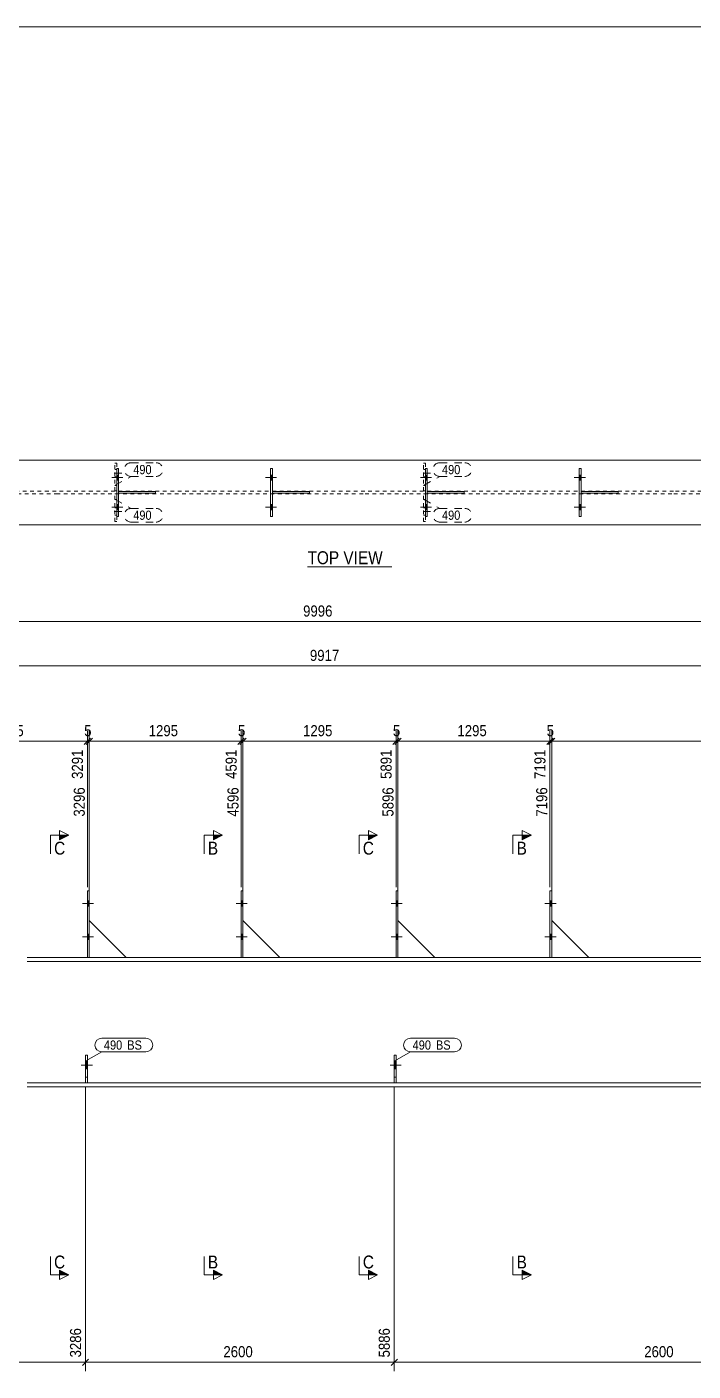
# Model space of a CAD drawing. Header units: millimetres. Extents: x 2 to 825, y 1 to 579.
# Drawn here: x 270.8 to 450.9, y 215.4 to 579 of the extents above; entities that cross this region are included whole.
import ezdxf

# ---------------------------------------------------------------- set-up
doc = ezdxf.new("R2010")
doc.units = ezdxf.units.MM
for name, pattern in [('XKITLINE00', [0]), ('XKITLINE01', [4, 1, -1, 1, -1]), ('XKITLINE02', [4, 2, -2])]:
    doc.linetypes.add(name, pattern=pattern)
for name, color, linetype, lineweight in [('Bolt', 3, 'Continuous', 0), ('Dimensions', 7, 'Continuous', 0), ('DrawingSheet', 5, 'Continuous', 0), ('OtherObjectType', 7, 'Continuous', 0), ('Part', 2, 'Continuous', 0), ('PartMark', 7, 'Continuous', 0), ('Section', 6, 'Continuous', 0)]:
    doc.layers.add(name, color=color, linetype=linetype, lineweight=lineweight)
doc.styles.add('ARIAL', font='ARIAL.TTF')

# ---------------------------------------------------------------- blocks, each defined once
blk = doc.blocks.new('*A7')
at = {"layer": 'Bolt'}
for points in [[(328.73, 342.56), (329.23, 342.56), (329.23, 341.16), (328.73, 341.16)], [(328.73, 342.56), (329.23, 342.56), (329.23, 341.16), (328.73, 341.16)], [(328.73, 333.56), (329.23, 333.56), (329.23, 332.16), (328.73, 332.16)], [(328.73, 333.56), (329.23, 333.56), (329.23, 332.16), (328.73, 332.16)]]:
    blk.add_hatch(color=3, dxfattribs=at).paths.add_polyline_path(points, flags=17)
at = {"layer": 'Bolt', "color": 3, "linetype": 'XKITLINE00', "lineweight": 0}
for p, q in [((330.39, 341.86), (327.39, 341.86)), ((330.39, 341.86), (327.39, 341.86)), ((329.23, 342.56), (328.73, 342.56)), ((329.23, 342.56), (328.73, 342.56)), ((329.23, 341.16), (328.73, 341.16)), ((329.23, 341.16), (328.73, 341.16)), ((330.39, 332.86), (327.39, 332.86)), ((330.39, 332.86), (327.39, 332.86)), ((329.23, 333.56), (328.73, 333.56)), ((329.23, 333.56), (328.73, 333.56)), ((329.23, 332.16), (328.73, 332.16)), ((329.23, 332.16), (328.73, 332.16))]:
    blk.add_line(p, q, dxfattribs=at)
blk = doc.blocks.new('*A8')
at = {"layer": 'Bolt'}
for points in [[(287.15, 342.56), (287.65, 342.56), (287.65, 341.16), (287.15, 341.16)], [(287.15, 342.56), (287.65, 342.56), (287.65, 341.16), (287.15, 341.16)], [(287.15, 333.56), (287.65, 333.56), (287.65, 332.16), (287.15, 332.16)], [(287.15, 333.56), (287.65, 333.56), (287.65, 332.16), (287.15, 332.16)]]:
    blk.add_hatch(color=3, dxfattribs=at).paths.add_polyline_path(points, flags=17)
at = {"layer": 'Bolt', "color": 3, "linetype": 'XKITLINE00', "lineweight": 0}
for p, q in [((288.81, 341.86), (285.81, 341.86)), ((288.81, 341.86), (285.81, 341.86)), ((287.65, 342.56), (287.15, 342.56)), ((287.65, 342.56), (287.15, 342.56)), ((287.65, 341.16), (287.15, 341.16)), ((287.65, 341.16), (287.15, 341.16)), ((288.81, 332.86), (285.81, 332.86)), ((288.81, 332.86), (285.81, 332.86)), ((287.65, 333.56), (287.15, 333.56)), ((287.65, 333.56), (287.15, 333.56)), ((287.65, 332.16), (287.15, 332.16)), ((287.65, 332.16), (287.15, 332.16))]:
    blk.add_line(p, q, dxfattribs=at)
blk = doc.blocks.new('*A12')
at = {"layer": 'Bolt'}
for points in [[(412.21, 342.56), (412.71, 342.56), (412.71, 341.16), (412.21, 341.16)], [(412.21, 342.56), (412.71, 342.56), (412.71, 341.16), (412.21, 341.16)], [(412.21, 333.56), (412.71, 333.56), (412.71, 332.16), (412.21, 332.16)], [(412.21, 333.56), (412.71, 333.56), (412.71, 332.16), (412.21, 332.16)]]:
    blk.add_hatch(color=3, dxfattribs=at).paths.add_polyline_path(points, flags=17)
at = {"layer": 'Bolt', "color": 3, "linetype": 'XKITLINE00', "lineweight": 0}
for p, q in [((413.87, 341.86), (410.87, 341.86)), ((413.87, 341.86), (410.87, 341.86)), ((412.71, 342.56), (412.21, 342.56)), ((412.71, 342.56), (412.21, 342.56)), ((412.71, 341.16), (412.21, 341.16)), ((412.71, 341.16), (412.21, 341.16)), ((413.87, 332.86), (410.87, 332.86)), ((413.87, 332.86), (410.87, 332.86)), ((412.71, 333.56), (412.21, 333.56)), ((412.71, 333.56), (412.21, 333.56)), ((412.71, 332.16), (412.21, 332.16)), ((412.71, 332.16), (412.21, 332.16))]:
    blk.add_line(p, q, dxfattribs=at)
blk = doc.blocks.new('*A13')
at = {"layer": 'Bolt'}
for points in [[(370.63, 342.56), (371.13, 342.56), (371.13, 341.16), (370.63, 341.16)], [(370.63, 342.56), (371.13, 342.56), (371.13, 341.16), (370.63, 341.16)], [(370.63, 333.56), (371.13, 333.56), (371.13, 332.16), (370.63, 332.16)], [(370.63, 333.56), (371.13, 333.56), (371.13, 332.16), (370.63, 332.16)]]:
    blk.add_hatch(color=3, dxfattribs=at).paths.add_polyline_path(points, flags=17)
at = {"layer": 'Bolt', "color": 3, "linetype": 'XKITLINE00', "lineweight": 0}
for p, q in [((372.29, 341.86), (369.29, 341.86)), ((372.29, 341.86), (369.29, 341.86)), ((371.13, 342.56), (370.63, 342.56)), ((371.13, 342.56), (370.63, 342.56)), ((371.13, 341.16), (370.63, 341.16)), ((371.13, 341.16), (370.63, 341.16)), ((372.29, 332.86), (369.29, 332.86)), ((372.29, 332.86), (369.29, 332.86)), ((371.13, 333.56), (370.63, 333.56)), ((371.13, 333.56), (370.63, 333.56)), ((371.13, 332.16), (370.63, 332.16)), ((371.13, 332.16), (370.63, 332.16))]:
    blk.add_line(p, q, dxfattribs=at)
blk = doc.blocks.new('*A17')
at = {"layer": 'Bolt', "color": 3, "linetype": 'XKITLINE02', "lineweight": 0}
for p, q in [((370.63, 299.14), (370.13, 299.14)), ((371.98, 298.16), (368.98, 298.16)), ((370.63, 297.17), (370.13, 297.17))]:
    blk.add_line(p, q, dxfattribs=at)
blk = doc.blocks.new('*A18')
at = {"layer": 'Bolt'}
blk.add_hatch(color=3, dxfattribs=at).paths.add_polyline_path([(370.63, 297.17), (370.13, 297.17), (370.13, 299.14), (370.63, 299.14)], flags=17)
at = {"layer": 'Bolt', "color": 3, "linetype": 'XKITLINE00', "lineweight": 0}
for p, q in [((370.63, 299.14), (370.13, 299.14)), ((371.98, 298.16), (368.98, 298.16)), ((370.63, 297.17), (370.13, 297.17))]:
    blk.add_line(p, q, dxfattribs=at)
blk = doc.blocks.new('*A19')
at = {"layer": 'Bolt', "color": 3, "linetype": 'XKITLINE02', "lineweight": 0}
for p, q in [((287.15, 299.14), (286.65, 299.14)), ((288.5, 298.16), (285.5, 298.16)), ((287.15, 297.17), (286.65, 297.17))]:
    blk.add_line(p, q, dxfattribs=at)
blk = doc.blocks.new('*A20')
at = {"layer": 'Bolt'}
blk.add_hatch(color=3, dxfattribs=at).paths.add_polyline_path([(287.15, 297.17), (286.65, 297.17), (286.65, 299.14), (287.15, 299.14)], flags=17)
at = {"layer": 'Bolt', "color": 3, "linetype": 'XKITLINE00', "lineweight": 0}
for p, q in [((287.15, 299.14), (286.65, 299.14)), ((288.5, 298.16), (285.5, 298.16)), ((287.15, 297.17), (286.65, 297.17))]:
    blk.add_line(p, q, dxfattribs=at)
blk = doc.blocks.new('*A25')
at = {"layer": 'Part', "color": 2, "linetype": 'XKITLINE00', "lineweight": 0}
for p, q in [((312.65, 327.26), (270.85, 327.26)), ((312.65, 326.16), (270.85, 326.16)), ((354.23, 327.26), (312.75, 327.26)), ((354.23, 326.16), (312.75, 326.16)), ((396.13, 327.26), (354.33, 327.26)), ((396.13, 326.16), (354.33, 326.16)), ((437.71, 327.26), (396.23, 327.26)), ((437.71, 326.16), (396.23, 326.16)), ((657.38, 327.26), (437.81, 327.26)), ((657.26, 326.16), (437.81, 326.16)), ((312.65, 293.36), (270.85, 293.36)), ((270.85, 292.26), (312.65, 292.26)), ((354.23, 293.36), (312.75, 293.36)), ((312.75, 292.26), (354.23, 292.26)), ((396.13, 293.36), (354.33, 293.36)), ((354.33, 292.26), (396.13, 292.26)), ((437.71, 293.36), (396.23, 293.36)), ((396.23, 292.26), (437.71, 292.26)), ((653.8, 293.36), (437.81, 293.36)), ((437.81, 292.26), (653.68, 292.26))]:
    blk.add_line(p, q, dxfattribs=at)
blk = doc.blocks.new('*A26')
at = {"layer": 'Part', "color": 2, "linetype": 'XKITLINE00', "lineweight": 0}
for p, q in [((329.23, 345.26), (328.73, 345.26)), ((328.73, 345.26), (328.73, 327.26)), ((329.23, 327.26), (329.23, 345.26))]:
    blk.add_line(p, q, dxfattribs=at)
at = {"layer": 'Part', "color": 7, "linetype": 'XKITLINE01', "lineweight": 0}
blk.add_line((328.73, 327.26), (329.23, 327.26), dxfattribs=at)
blk = doc.blocks.new('*A27')
at = {"layer": 'Part', "color": 2, "linetype": 'XKITLINE00', "lineweight": 0}
blk.add_line((339.23, 327.26), (329.23, 337.26), dxfattribs=at)
at = {"layer": 'Part', "color": 7, "linetype": 'XKITLINE01', "lineweight": 0}
for p, q in [((329.23, 337.26), (329.23, 327.26)), ((329.23, 327.26), (339.23, 327.26))]:
    blk.add_line(p, q, dxfattribs=at)
blk = doc.blocks.new('*A28')
at = {"layer": 'Part', "color": 2, "linetype": 'XKITLINE00', "lineweight": 0}
for p, q in [((287.15, 327.26), (287.15, 345.26)), ((287.15, 345.26), (287.65, 345.26)), ((287.65, 345.26), (287.65, 327.26))]:
    blk.add_line(p, q, dxfattribs=at)
at = {"layer": 'Part', "color": 7, "linetype": 'XKITLINE01', "lineweight": 0}
blk.add_line((287.65, 327.26), (287.15, 327.26), dxfattribs=at)
blk = doc.blocks.new('*A29')
at = {"layer": 'Part', "color": 2, "linetype": 'XKITLINE00', "lineweight": 0}
blk.add_line((297.65, 327.26), (287.65, 337.26), dxfattribs=at)
at = {"layer": 'Part', "color": 7, "linetype": 'XKITLINE01', "lineweight": 0}
for p, q in [((287.65, 337.26), (287.65, 327.26)), ((287.65, 327.26), (297.65, 327.26))]:
    blk.add_line(p, q, dxfattribs=at)
blk = doc.blocks.new('*A36')
at = {"layer": 'Part', "color": 2, "linetype": 'XKITLINE00', "lineweight": 0}
for p, q in [((412.71, 345.26), (412.21, 345.26)), ((412.21, 345.26), (412.21, 327.26)), ((412.71, 327.26), (412.71, 345.26))]:
    blk.add_line(p, q, dxfattribs=at)
at = {"layer": 'Part', "color": 7, "linetype": 'XKITLINE01', "lineweight": 0}
blk.add_line((412.21, 327.26), (412.71, 327.26), dxfattribs=at)
blk = doc.blocks.new('*A37')
at = {"layer": 'Part', "color": 2, "linetype": 'XKITLINE00', "lineweight": 0}
blk.add_line((422.71, 327.26), (412.71, 337.26), dxfattribs=at)
at = {"layer": 'Part', "color": 7, "linetype": 'XKITLINE01', "lineweight": 0}
for p, q in [((412.71, 337.26), (412.71, 327.26)), ((412.71, 327.26), (422.71, 327.26))]:
    blk.add_line(p, q, dxfattribs=at)
blk = doc.blocks.new('*A38')
at = {"layer": 'Part', "color": 2, "linetype": 'XKITLINE00', "lineweight": 0}
for p, q in [((371.13, 345.26), (370.63, 345.26)), ((370.63, 345.26), (370.63, 327.26)), ((371.13, 327.26), (371.13, 345.26))]:
    blk.add_line(p, q, dxfattribs=at)
at = {"layer": 'Part', "color": 7, "linetype": 'XKITLINE01', "lineweight": 0}
blk.add_line((370.63, 327.26), (371.13, 327.26), dxfattribs=at)
blk = doc.blocks.new('*A39')
at = {"layer": 'Part', "color": 2, "linetype": 'XKITLINE00', "lineweight": 0}
blk.add_line((381.13, 327.26), (371.13, 337.26), dxfattribs=at)
at = {"layer": 'Part', "color": 7, "linetype": 'XKITLINE01', "lineweight": 0}
for p, q in [((371.13, 337.26), (371.13, 327.26)), ((371.13, 327.26), (381.13, 327.26))]:
    blk.add_line(p, q, dxfattribs=at)
blk = doc.blocks.new('*A44')
at = {"layer": 'Part', "color": 7, "linetype": 'XKITLINE01', "lineweight": 0}
for p, q in [((370.13, 300.86), (370.13, 293.36)), ((370.63, 300.86), (370.13, 300.86)), ((370.63, 293.36), (370.63, 300.86)), ((370.13, 294.86), (370.63, 294.86)), ((370.13, 293.36), (370.63, 293.36))]:
    blk.add_line(p, q, dxfattribs=at)
blk = doc.blocks.new('*A45')
at = {"layer": 'Part', "color": 2, "linetype": 'XKITLINE00', "lineweight": 0}
for p, q in [((370.13, 293.36), (370.13, 300.86)), ((370.13, 300.86), (370.63, 300.86)), ((370.63, 300.86), (370.63, 293.36))]:
    blk.add_line(p, q, dxfattribs=at)
at = {"layer": 'Part', "color": 7, "linetype": 'XKITLINE01', "lineweight": 0}
for p, q in [((370.13, 294.86), (370.63, 294.86)), ((370.63, 293.36), (370.13, 293.36))]:
    blk.add_line(p, q, dxfattribs=at)
blk = doc.blocks.new('*A46')
at = {"layer": 'Part', "color": 7, "linetype": 'XKITLINE01', "lineweight": 0}
for p, q in [((286.65, 300.86), (286.65, 293.36)), ((287.15, 300.86), (286.65, 300.86)), ((287.15, 293.36), (287.15, 300.86)), ((286.65, 294.86), (287.15, 294.86)), ((286.65, 293.36), (287.15, 293.36))]:
    blk.add_line(p, q, dxfattribs=at)
blk = doc.blocks.new('*A47')
at = {"layer": 'Part', "color": 2, "linetype": 'XKITLINE00', "lineweight": 0}
for p, q in [((286.65, 293.36), (286.65, 300.86)), ((286.65, 300.86), (287.15, 300.86)), ((287.15, 300.86), (287.15, 293.36))]:
    blk.add_line(p, q, dxfattribs=at)
at = {"layer": 'Part', "color": 7, "linetype": 'XKITLINE01', "lineweight": 0}
for p, q in [((286.65, 294.86), (287.15, 294.86)), ((287.15, 293.36), (286.65, 293.36))]:
    blk.add_line(p, q, dxfattribs=at)
blk = doc.blocks.new('*A54')
at = {"layer": 'Bolt'}
for points in [[(336.67, 457.77), (337.17, 457.77), (337.17, 456.37), (336.67, 456.37)], [(336.67, 457.77), (337.17, 457.77), (337.17, 456.37), (336.67, 456.37)], [(336.67, 449.77), (337.17, 449.77), (337.17, 448.37), (336.67, 448.37)], [(336.67, 449.77), (337.17, 449.77), (337.17, 448.37), (336.67, 448.37)]]:
    blk.add_hatch(color=3, dxfattribs=at).paths.add_polyline_path(points, flags=17)
at = {"layer": 'Bolt', "color": 3, "linetype": 'XKITLINE00', "lineweight": 0}
for p, q in [((338.33, 457.07), (335.33, 457.07)), ((338.33, 457.07), (335.33, 457.07)), ((337.17, 457.77), (336.67, 457.77)), ((337.17, 457.77), (336.67, 457.77)), ((337.17, 456.37), (336.67, 456.37)), ((337.17, 456.37), (336.67, 456.37)), ((338.33, 449.07), (335.33, 449.07)), ((338.33, 449.07), (335.33, 449.07)), ((337.17, 449.77), (336.67, 449.77)), ((337.17, 449.77), (336.67, 449.77)), ((337.17, 448.37), (336.67, 448.37)), ((337.17, 448.37), (336.67, 448.37))]:
    blk.add_line(p, q, dxfattribs=at)
blk = doc.blocks.new('*A55')
at = {"layer": 'Bolt'}
for points in [[(295.09, 457.77), (295.59, 457.77), (295.59, 456.37), (295.09, 456.37)], [(295.09, 457.77), (295.59, 457.77), (295.59, 456.37), (295.09, 456.37)], [(295.09, 449.77), (295.59, 449.77), (295.59, 448.37), (295.09, 448.37)], [(295.09, 449.77), (295.59, 449.77), (295.59, 448.37), (295.09, 448.37)]]:
    blk.add_hatch(color=3, dxfattribs=at).paths.add_polyline_path(points, flags=17)
at = {"layer": 'Bolt', "color": 3, "linetype": 'XKITLINE00', "lineweight": 0}
for p, q in [((296.75, 457.07), (293.75, 457.07)), ((296.75, 457.07), (293.75, 457.07)), ((295.59, 457.77), (295.09, 457.77)), ((295.59, 457.77), (295.09, 457.77)), ((295.59, 456.37), (295.09, 456.37)), ((295.59, 456.37), (295.09, 456.37)), ((296.75, 449.07), (293.75, 449.07)), ((296.75, 449.07), (293.75, 449.07)), ((295.59, 449.77), (295.09, 449.77)), ((295.59, 449.77), (295.09, 449.77)), ((295.59, 448.37), (295.09, 448.37)), ((295.59, 448.37), (295.09, 448.37))]:
    blk.add_line(p, q, dxfattribs=at)
blk = doc.blocks.new('*A59')
at = {"layer": 'Bolt'}
for points in [[(420.15, 457.77), (420.65, 457.77), (420.65, 456.37), (420.15, 456.37)], [(420.15, 457.77), (420.65, 457.77), (420.65, 456.37), (420.15, 456.37)], [(420.15, 449.77), (420.65, 449.77), (420.65, 448.37), (420.15, 448.37)], [(420.15, 449.77), (420.65, 449.77), (420.65, 448.37), (420.15, 448.37)]]:
    blk.add_hatch(color=3, dxfattribs=at).paths.add_polyline_path(points, flags=17)
at = {"layer": 'Bolt', "color": 3, "linetype": 'XKITLINE00', "lineweight": 0}
for p, q in [((421.81, 457.07), (418.81, 457.07)), ((421.81, 457.07), (418.81, 457.07)), ((420.65, 457.77), (420.15, 457.77)), ((420.65, 457.77), (420.15, 457.77)), ((420.65, 456.37), (420.15, 456.37)), ((420.65, 456.37), (420.15, 456.37)), ((421.81, 449.07), (418.81, 449.07)), ((421.81, 449.07), (418.81, 449.07)), ((420.65, 449.77), (420.15, 449.77)), ((420.65, 449.77), (420.15, 449.77)), ((420.65, 448.37), (420.15, 448.37)), ((420.65, 448.37), (420.15, 448.37))]:
    blk.add_line(p, q, dxfattribs=at)
blk = doc.blocks.new('*A60')
at = {"layer": 'Bolt'}
for points in [[(378.57, 457.77), (379.07, 457.77), (379.07, 456.37), (378.57, 456.37)], [(378.57, 457.77), (379.07, 457.77), (379.07, 456.37), (378.57, 456.37)], [(378.57, 449.77), (379.07, 449.77), (379.07, 448.37), (378.57, 448.37)], [(378.57, 449.77), (379.07, 449.77), (379.07, 448.37), (378.57, 448.37)]]:
    blk.add_hatch(color=3, dxfattribs=at).paths.add_polyline_path(points, flags=17)
at = {"layer": 'Bolt', "color": 3, "linetype": 'XKITLINE00', "lineweight": 0}
for p, q in [((380.23, 457.07), (377.23, 457.07)), ((380.23, 457.07), (377.23, 457.07)), ((379.07, 457.77), (378.57, 457.77)), ((379.07, 457.77), (378.57, 457.77)), ((379.07, 456.37), (378.57, 456.37)), ((379.07, 456.37), (378.57, 456.37)), ((380.23, 449.07), (377.23, 449.07)), ((380.23, 449.07), (377.23, 449.07)), ((379.07, 449.77), (378.57, 449.77)), ((379.07, 449.77), (378.57, 449.77)), ((379.07, 448.37), (378.57, 448.37)), ((379.07, 448.37), (378.57, 448.37))]:
    blk.add_line(p, q, dxfattribs=at)
blk = doc.blocks.new('*A64')
at = {"layer": 'Bolt', "color": 3, "linetype": 'XKITLINE02', "lineweight": 0}
for p, q in [((379.92, 458.27), (376.92, 458.27)), ((378.57, 459.25), (378.07, 459.25)), ((378.57, 457.29), (378.07, 457.29))]:
    blk.add_line(p, q, dxfattribs=at)
blk = doc.blocks.new('*A65')
at = {"layer": 'Bolt', "color": 3, "linetype": 'XKITLINE02', "lineweight": 0}
for p, q in [((379.92, 447.87), (376.92, 447.87)), ((378.57, 448.85), (378.07, 448.85)), ((378.57, 446.89), (378.07, 446.89))]:
    blk.add_line(p, q, dxfattribs=at)
blk = doc.blocks.new('*A66')
at = {"layer": 'Bolt', "color": 3, "linetype": 'XKITLINE02', "lineweight": 0}
for p, q in [((296.44, 458.27), (293.44, 458.27)), ((295.09, 459.25), (294.59, 459.25)), ((295.09, 457.29), (294.59, 457.29))]:
    blk.add_line(p, q, dxfattribs=at)
blk = doc.blocks.new('*A67')
at = {"layer": 'Bolt', "color": 3, "linetype": 'XKITLINE02', "lineweight": 0}
for p, q in [((296.44, 447.87), (293.44, 447.87)), ((295.09, 448.85), (294.59, 448.85)), ((295.09, 446.89), (294.59, 446.89))]:
    blk.add_line(p, q, dxfattribs=at)
blk = doc.blocks.new('*A72')
at = {"layer": 'Part', "color": 2, "linetype": 'XKITLINE00', "lineweight": 0}
for p, q in [((278.69, 461.82), (57.89, 461.82)), ((320.59, 461.82), (278.79, 461.82)), ((362.17, 461.82), (320.69, 461.82)), ((404.07, 461.82), (362.27, 461.82)), ((445.65, 461.82), (404.17, 461.82)), ((665.31, 461.82), (445.75, 461.82)), ((278.69, 444.32), (57.89, 444.32)), ((320.59, 444.32), (278.79, 444.32)), ((362.17, 444.32), (320.69, 444.32)), ((404.07, 444.32), (362.27, 444.32)), ((445.65, 444.32), (404.17, 444.32)), ((665.31, 444.32), (445.75, 444.32))]:
    blk.add_line(p, q, dxfattribs=at)
at = {"layer": 'Part', "color": 7, "linetype": 'XKITLINE01', "lineweight": 0}
for p, q in [((278.69, 453.42), (54.21, 453.42)), ((54.21, 452.72), (278.69, 452.72)), ((320.59, 453.42), (278.79, 453.42)), ((278.79, 452.72), (320.59, 452.72)), ((362.17, 453.42), (320.69, 453.42)), ((320.69, 452.72), (362.17, 452.72)), ((404.07, 453.42), (362.27, 453.42)), ((362.27, 452.72), (404.07, 452.72)), ((445.65, 453.42), (404.17, 453.42)), ((404.17, 452.72), (445.65, 452.72)), ((665.19, 453.42), (445.75, 453.42)), ((445.75, 452.72), (665.19, 452.72))]:
    blk.add_line(p, q, dxfattribs=at)
blk = doc.blocks.new('*A73')
at = {"layer": 'Part', "color": 2, "linetype": 'XKITLINE00', "lineweight": 0}
for p, q in [((336.67, 446.57), (336.67, 459.57)), ((336.67, 459.57), (337.17, 459.57)), ((337.17, 459.57), (337.17, 446.57)), ((337.17, 446.57), (336.67, 446.57))]:
    blk.add_line(p, q, dxfattribs=at)
blk = doc.blocks.new('*A74')
at = {"layer": 'Part', "color": 2, "linetype": 'XKITLINE00', "lineweight": 0}
for p, q in [((337.17, 453.32), (347.17, 453.32)), ((347.17, 452.82), (337.17, 452.82)), ((347.17, 452.82), (347.17, 453.32))]:
    blk.add_line(p, q, dxfattribs=at)
at = {"layer": 'Part', "color": 7, "linetype": 'XKITLINE01', "lineweight": 0}
blk.add_line((337.17, 452.82), (337.17, 453.32), dxfattribs=at)
blk.add_line((337.17, 452.82), (337.17, 453.32), dxfattribs=at)
blk = doc.blocks.new('*A75')
at = {"layer": 'Part', "color": 2, "linetype": 'XKITLINE00', "lineweight": 0}
for p, q in [((295.09, 459.57), (295.59, 459.57)), ((295.09, 459.57), (295.09, 446.57)), ((295.59, 459.57), (295.59, 446.57)), ((295.09, 446.57), (295.59, 446.57))]:
    blk.add_line(p, q, dxfattribs=at)
blk = doc.blocks.new('*A76')
at = {"layer": 'Part', "color": 2, "linetype": 'XKITLINE00', "lineweight": 0}
for p, q in [((295.59, 453.32), (305.59, 453.32)), ((305.59, 452.82), (295.59, 452.82)), ((305.59, 452.82), (305.59, 453.32))]:
    blk.add_line(p, q, dxfattribs=at)
at = {"layer": 'Part', "color": 7, "linetype": 'XKITLINE01', "lineweight": 0}
blk.add_line((295.59, 452.82), (295.59, 453.32), dxfattribs=at)
blk.add_line((295.59, 452.82), (295.59, 453.32), dxfattribs=at)
blk = doc.blocks.new('*A83')
at = {"layer": 'Part', "color": 2, "linetype": 'XKITLINE00', "lineweight": 0}
for p, q in [((420.15, 446.57), (420.15, 459.57)), ((420.15, 459.57), (420.65, 459.57)), ((420.65, 459.57), (420.65, 446.57)), ((420.65, 446.57), (420.15, 446.57))]:
    blk.add_line(p, q, dxfattribs=at)
blk = doc.blocks.new('*A84')
at = {"layer": 'Part', "color": 2, "linetype": 'XKITLINE00', "lineweight": 0}
for p, q in [((420.65, 453.32), (430.65, 453.32)), ((430.65, 452.82), (420.65, 452.82)), ((430.65, 452.82), (430.65, 453.32))]:
    blk.add_line(p, q, dxfattribs=at)
at = {"layer": 'Part', "color": 7, "linetype": 'XKITLINE01', "lineweight": 0}
blk.add_line((420.65, 452.82), (420.65, 453.32), dxfattribs=at)
blk.add_line((420.65, 452.82), (420.65, 453.32), dxfattribs=at)
blk = doc.blocks.new('*A85')
at = {"layer": 'Part', "color": 2, "linetype": 'XKITLINE00', "lineweight": 0}
for p, q in [((378.57, 446.57), (378.57, 459.57)), ((378.57, 459.57), (379.07, 459.57)), ((379.07, 459.57), (379.07, 446.57)), ((379.07, 446.57), (378.57, 446.57))]:
    blk.add_line(p, q, dxfattribs=at)
blk = doc.blocks.new('*A86')
at = {"layer": 'Part', "color": 2, "linetype": 'XKITLINE00', "lineweight": 0}
for p, q in [((379.07, 453.32), (389.07, 453.32)), ((389.07, 452.82), (379.07, 452.82)), ((389.07, 452.82), (389.07, 453.32))]:
    blk.add_line(p, q, dxfattribs=at)
at = {"layer": 'Part', "color": 7, "linetype": 'XKITLINE01', "lineweight": 0}
blk.add_line((379.07, 452.82), (379.07, 453.32), dxfattribs=at)
blk.add_line((379.07, 452.82), (379.07, 453.32), dxfattribs=at)
blk = doc.blocks.new('*A91')
at = {"layer": 'Part', "color": 7, "linetype": 'XKITLINE01', "lineweight": 0}
for p, q in [((378.07, 453.47), (378.07, 460.97)), ((378.07, 460.97), (378.57, 460.97)), ((378.57, 460.97), (378.57, 453.47)), ((378.07, 454.97), (378.57, 454.97)), ((378.57, 453.47), (378.07, 453.47))]:
    blk.add_line(p, q, dxfattribs=at)
blk = doc.blocks.new('*A92')
at = {"layer": 'Part', "color": 7, "linetype": 'XKITLINE01', "lineweight": 0}
for p, q in [((378.07, 445.17), (378.07, 452.67)), ((378.07, 452.67), (378.57, 452.67)), ((378.07, 451.17), (378.57, 451.17)), ((378.57, 452.67), (378.57, 445.17)), ((378.57, 445.17), (378.07, 445.17))]:
    blk.add_line(p, q, dxfattribs=at)
blk = doc.blocks.new('*A93')
at = {"layer": 'Part', "color": 7, "linetype": 'XKITLINE01', "lineweight": 0}
for p, q in [((294.59, 453.47), (294.59, 460.97)), ((294.59, 460.97), (295.09, 460.97)), ((295.09, 460.97), (295.09, 453.47)), ((294.59, 454.97), (295.09, 454.97)), ((295.09, 453.47), (294.59, 453.47))]:
    blk.add_line(p, q, dxfattribs=at)
blk = doc.blocks.new('*A94')
at = {"layer": 'Part', "color": 7, "linetype": 'XKITLINE01', "lineweight": 0}
for p, q in [((294.59, 445.17), (294.59, 452.67)), ((294.59, 452.67), (295.09, 452.67)), ((294.59, 451.17), (295.09, 451.17)), ((295.09, 452.67), (295.09, 445.17)), ((295.09, 445.17), (294.59, 445.17))]:
    blk.add_line(p, q, dxfattribs=at)
blk = doc.blocks.new('*A131')
at = {"layer": 'DrawingSheet', "color": 5, "linetype": 'XKITLINE00', "lineweight": 0}
blk.add_line((825, 579), (5, 579), dxfattribs=at)
blk = doc.blocks.new('*A139')
at = {"layer": 'Dimensions', "color": 7, "linetype": 'XKITLINE00', "lineweight": 0}
blk.add_line((40.41, 418.13), (659.47, 418.13), dxfattribs=at)
at = {"layer": 'Dimensions', "color": 3, "style": 'ARIAL', "width": 0.85}
blk.add_text('9996', height=3, dxfattribs=at).set_placement((345.49, 419.48))
blk = doc.blocks.new('*A150')
at = {"layer": 'Dimensions', "color": 7, "linetype": 'XKITLINE00', "lineweight": 0}
blk.add_line((46.16, 406.13), (657.38, 406.13), dxfattribs=at)
at = {"layer": 'Dimensions', "color": 3, "style": 'ARIAL', "width": 0.85}
blk.add_text('9917', height=3, dxfattribs=at).set_placement((347.32, 407.48))
blk = doc.blocks.new('*A153')
at = {"layer": 'Dimensions', "color": 7, "linetype": 'XKITLINE00', "lineweight": 0}
for p, q in [((286.65, 292.36), (286.65, 215.36)), ((114.75, 270.61), (114.75, 215.36)), ((115.6, 218.6), (113.9, 216.91)), ((287.5, 218.6), (285.8, 216.91)), ((114.75, 217.76), (286.65, 217.76))]:
    blk.add_line(p, q, dxfattribs=at)
at = {"layer": 'Dimensions', "color": 3}
for p in [(114.75, 217.76), (286.65, 217.76)]:
    blk.add_point(p, dxfattribs=at)
at = {"layer": 'Dimensions', "color": 3, "style": 'ARIAL', "width": 0.85}
blk.add_text('3286', height=3, rotation=90.0002, dxfattribs=at).set_placement((285.45, 219.06))
blk.add_text('2600', height=3, dxfattribs=at).set_placement((196.25, 219.11))
blk = doc.blocks.new('*A154')
at = {"layer": 'Dimensions', "color": 7, "linetype": 'XKITLINE00', "lineweight": 0}
for p, q in [((286.65, 292.36), (286.65, 215.36)), ((370.13, 292.36), (370.13, 215.36)), ((287.5, 218.6), (285.8, 216.91)), ((370.98, 218.6), (369.28, 216.91)), ((286.65, 217.76), (370.13, 217.76))]:
    blk.add_line(p, q, dxfattribs=at)
at = {"layer": 'Dimensions', "color": 3}
for p in [(286.65, 217.76), (370.13, 217.76)]:
    blk.add_point(p, dxfattribs=at)
at = {"layer": 'Dimensions', "color": 3, "style": 'ARIAL', "width": 0.85}
blk.add_text('5886', height=3, rotation=90.0002, dxfattribs=at).set_placement((368.93, 219.06))
blk.add_text('2600', height=3, dxfattribs=at).set_placement((323.94, 219.11))
blk = doc.blocks.new('*A155')
at = {"layer": 'Dimensions', "color": 7, "linetype": 'XKITLINE00', "lineweight": 0}
for p, q in [((370.13, 292.36), (370.13, 215.36)), ((514.23, 281.02), (514.23, 215.36)), ((370.98, 218.6), (369.28, 216.91)), ((515.07, 218.6), (513.38, 216.91)), ((370.13, 217.76), (514.23, 217.76))]:
    blk.add_line(p, q, dxfattribs=at)
at = {"layer": 'Dimensions', "color": 3}
for p in [(370.13, 217.76), (514.23, 217.76)]:
    blk.add_point(p, dxfattribs=at)
at = {"layer": 'Dimensions', "color": 3, "style": 'ARIAL', "width": 0.85}
blk.add_text('8486', height=3, rotation=90.0002, dxfattribs=at).set_placement((513.03, 219.06))
blk.add_text('2600', height=3, dxfattribs=at).set_placement((437.73, 219.11))
blk = doc.blocks.new('*A161')
at = {"layer": 'Dimensions', "color": 7, "linetype": 'XKITLINE00', "lineweight": 0}
for p, q in [((246.6, 386.6), (244.9, 384.91)), ((245.75, 338.26), (245.75, 388.61)), ((245.75, 385.76), (287.15, 385.76)), ((288, 386.6), (286.3, 384.91)), ((287.15, 346.26), (287.15, 388.61))]:
    blk.add_line(p, q, dxfattribs=at)
at = {"layer": 'Dimensions', "color": 3}
for p in [(245.75, 385.76), (287.15, 385.76)]:
    blk.add_point(p, dxfattribs=at)
at = {"layer": 'Dimensions', "color": 3, "style": 'ARIAL', "width": 0.85}
blk.add_text('1295', height=3, dxfattribs=at).set_placement((262, 387.11))
blk.add_text('3291', height=3, rotation=90.0002, dxfattribs=at).set_placement((285.95, 375.56))
blk = doc.blocks.new('*A162')
at = {"layer": 'Dimensions', "color": 7, "linetype": 'XKITLINE00', "lineweight": 0}
for p, q in [((288, 386.6), (286.3, 384.91)), ((288.5, 386.6), (286.8, 384.91)), ((287.15, 346.26), (287.15, 388.61)), ((287.15, 385.76), (287.65, 385.76)), ((287.65, 338.26), (287.65, 388.61))]:
    blk.add_line(p, q, dxfattribs=at)
at = {"layer": 'Dimensions', "color": 3}
for p in [(287.15, 385.76), (287.65, 385.76)]:
    blk.add_point(p, dxfattribs=at)
at = {"layer": 'Dimensions', "color": 3, "style": 'ARIAL', "width": 0.85}
blk.add_text('5', height=3, dxfattribs=at).set_placement((286.29, 387.11))
blk.add_text('3296', height=3, rotation=90.0002, dxfattribs=at).set_placement((286.45, 365.36))
blk = doc.blocks.new('*A163')
at = {"layer": 'Dimensions', "color": 7, "linetype": 'XKITLINE00', "lineweight": 0}
for p, q in [((288.5, 386.6), (286.8, 384.91)), ((287.65, 338.26), (287.65, 388.61)), ((287.65, 385.76), (328.73, 385.76)), ((329.58, 386.6), (327.88, 384.91)), ((328.73, 346.26), (328.73, 388.61))]:
    blk.add_line(p, q, dxfattribs=at)
at = {"layer": 'Dimensions', "color": 3}
for p in [(287.65, 385.76), (328.73, 385.76)]:
    blk.add_point(p, dxfattribs=at)
at = {"layer": 'Dimensions', "color": 3, "style": 'ARIAL', "width": 0.85}
blk.add_text('1295', height=3, dxfattribs=at).set_placement((303.74, 387.11))
blk.add_text('4591', height=3, rotation=90.0002, dxfattribs=at).set_placement((327.53, 375.56))
blk = doc.blocks.new('*A164')
at = {"layer": 'Dimensions', "color": 7, "linetype": 'XKITLINE00', "lineweight": 0}
for p, q in [((329.58, 386.6), (327.88, 384.91)), ((330.08, 386.6), (328.38, 384.91)), ((328.73, 346.26), (328.73, 388.61)), ((328.73, 385.76), (329.23, 385.76)), ((329.23, 338.26), (329.23, 388.61))]:
    blk.add_line(p, q, dxfattribs=at)
at = {"layer": 'Dimensions', "color": 3}
for p in [(328.73, 385.76), (329.23, 385.76)]:
    blk.add_point(p, dxfattribs=at)
at = {"layer": 'Dimensions', "color": 3, "style": 'ARIAL', "width": 0.85}
blk.add_text('5', height=3, dxfattribs=at).set_placement((327.87, 387.11))
blk.add_text('4596', height=3, rotation=90.0002, dxfattribs=at).set_placement((328.03, 365.36))
blk = doc.blocks.new('*A165')
at = {"layer": 'Dimensions', "color": 7, "linetype": 'XKITLINE00', "lineweight": 0}
for p, q in [((330.08, 386.6), (328.38, 384.91)), ((329.23, 338.26), (329.23, 388.61)), ((329.23, 385.76), (370.63, 385.76)), ((371.48, 386.6), (369.78, 384.91)), ((370.63, 346.26), (370.63, 388.61))]:
    blk.add_line(p, q, dxfattribs=at)
at = {"layer": 'Dimensions', "color": 3}
for p in [(329.23, 385.76), (370.63, 385.76)]:
    blk.add_point(p, dxfattribs=at)
at = {"layer": 'Dimensions', "color": 3, "style": 'ARIAL', "width": 0.85}
blk.add_text('1295', height=3, dxfattribs=at).set_placement((345.48, 387.11))
blk.add_text('5891', height=3, rotation=90.0002, dxfattribs=at).set_placement((369.43, 375.56))
blk = doc.blocks.new('*A166')
at = {"layer": 'Dimensions', "color": 7, "linetype": 'XKITLINE00', "lineweight": 0}
for p, q in [((371.48, 386.6), (369.78, 384.91)), ((371.98, 386.6), (370.28, 384.91)), ((370.63, 346.26), (370.63, 388.61)), ((370.63, 385.76), (371.13, 385.76)), ((371.13, 338.26), (371.13, 388.61))]:
    blk.add_line(p, q, dxfattribs=at)
at = {"layer": 'Dimensions', "color": 3}
for p in [(370.63, 385.76), (371.13, 385.76)]:
    blk.add_point(p, dxfattribs=at)
at = {"layer": 'Dimensions', "color": 3, "style": 'ARIAL', "width": 0.85}
blk.add_text('5', height=3, dxfattribs=at).set_placement((369.77, 387.11))
blk.add_text('5896', height=3, rotation=90.0002, dxfattribs=at).set_placement((369.93, 365.36))
blk = doc.blocks.new('*A167')
at = {"layer": 'Dimensions', "color": 7, "linetype": 'XKITLINE00', "lineweight": 0}
for p, q in [((371.98, 386.6), (370.28, 384.91)), ((371.13, 338.26), (371.13, 388.61)), ((371.13, 385.76), (412.21, 385.76)), ((413.06, 386.6), (411.36, 384.91)), ((412.21, 346.26), (412.21, 388.61))]:
    blk.add_line(p, q, dxfattribs=at)
at = {"layer": 'Dimensions', "color": 3}
for p in [(371.13, 385.76), (412.21, 385.76)]:
    blk.add_point(p, dxfattribs=at)
at = {"layer": 'Dimensions', "color": 3, "style": 'ARIAL', "width": 0.85}
blk.add_text('1295', height=3, dxfattribs=at).set_placement((387.22, 387.11))
blk.add_text('7191', height=3, rotation=90.0002, dxfattribs=at).set_placement((411.01, 375.56))
blk = doc.blocks.new('*A168')
at = {"layer": 'Dimensions', "color": 7, "linetype": 'XKITLINE00', "lineweight": 0}
for p, q in [((413.06, 386.6), (411.36, 384.91)), ((413.56, 386.6), (411.86, 384.91)), ((412.21, 346.26), (412.21, 388.61)), ((412.21, 385.76), (412.71, 385.76)), ((412.71, 338.26), (412.71, 388.61))]:
    blk.add_line(p, q, dxfattribs=at)
at = {"layer": 'Dimensions', "color": 3}
for p in [(412.21, 385.76), (412.71, 385.76)]:
    blk.add_point(p, dxfattribs=at)
at = {"layer": 'Dimensions', "color": 3, "style": 'ARIAL', "width": 0.85}
blk.add_text('5', height=3, dxfattribs=at).set_placement((411.35, 387.11))
blk.add_text('7196', height=3, rotation=90.0002, dxfattribs=at).set_placement((411.51, 365.36))
blk = doc.blocks.new('*A169')
at = {"layer": 'Dimensions', "color": 7, "linetype": 'XKITLINE00', "lineweight": 0}
for p, q in [((413.56, 386.6), (411.86, 384.91)), ((412.71, 338.26), (412.71, 388.61)), ((412.71, 385.76), (514.73, 385.76)), ((515.57, 386.6), (513.88, 384.91)), ((514.73, 346.26), (514.73, 388.61))]:
    blk.add_line(p, q, dxfattribs=at)
at = {"layer": 'Dimensions', "color": 3}
for p in [(412.71, 385.76), (514.73, 385.76)]:
    blk.add_point(p, dxfattribs=at)
at = {"layer": 'Dimensions', "color": 3, "style": 'ARIAL', "width": 0.85}
blk.add_text('1295', height=3, dxfattribs=at).set_placement((459.27, 387.11))
blk.add_text('8491', height=3, rotation=90.0002, dxfattribs=at).set_placement((513.53, 375.56))
blk = doc.blocks.new('*A191')
at = {"layer": 'PartMark', "color": 7, "linetype": 'XKITLINE00', "lineweight": 0}
for p, q in [((374.5, 305.42), (386.46, 305.42)), ((370.26, 299.33), (374.5, 301.72)), ((374.5, 301.72), (386.46, 301.72))]:
    blk.add_line(p, q, dxfattribs=at)
for centre, start, end in [((374.5, 303.57), 90, 270), ((386.46, 303.57), 270, 90)]:
    blk.add_arc(centre, 1.85, start, end, dxfattribs=at)
at = {"layer": 'PartMark', "color": 3, "style": 'ARIAL', "width": 0.85}
for s, p in [('490', (375.1, 302.32)), ('BS', (381.41, 302.32))]:
    blk.add_text(s, height=2.5, dxfattribs=at).set_placement(p)
blk = doc.blocks.new('*A192')
at = {"layer": 'PartMark', "color": 7, "linetype": 'XKITLINE00', "lineweight": 0}
for p, q in [((291.02, 305.42), (302.98, 305.42)), ((286.78, 299.33), (291.02, 301.72)), ((291.02, 301.72), (302.98, 301.72))]:
    blk.add_line(p, q, dxfattribs=at)
for centre, start, end in [((291.02, 303.57), 90, 270), ((302.98, 303.57), 270, 90)]:
    blk.add_arc(centre, 1.85, start, end, dxfattribs=at)
at = {"layer": 'PartMark', "color": 3, "style": 'ARIAL', "width": 0.85}
for s, p in [('490', (291.62, 302.32)), ('BS', (297.93, 302.32))]:
    blk.add_text(s, height=2.5, dxfattribs=at).set_placement(p)
blk = doc.blocks.new('*A196')
at = {"layer": 'Section'}
for points in [[(279.65, 360.32), (282.15, 360.32), (279.65, 359.07)], [(279.65, 242.62), (282.15, 241.37), (279.65, 241.37)]]:
    blk.add_hatch(color=3, dxfattribs=at).paths.add_polyline_path(points, flags=17)
at = {"layer": 'Section', "color": 1, "linetype": 'XKITLINE00', "lineweight": 0}
for p, q in [((277.15, 360.32), (277.15, 355.32)), ((277.15, 360.32), (282.15, 360.32)), ((277.15, 241.37), (277.15, 246.37)), ((277.15, 241.37), (282.15, 241.37))]:
    blk.add_line(p, q, dxfattribs=at)
at = {"layer": 'Section', "color": 3, "linetype": 'XKITLINE00', "lineweight": 0}
for p, q in [((279.65, 359.07), (279.65, 361.57)), ((279.65, 361.57), (282.15, 360.32)), ((282.15, 360.32), (279.65, 359.07)), ((282.15, 241.37), (279.65, 242.62)), ((279.65, 242.62), (279.65, 240.12)), ((282.15, 241.37), (279.65, 240.12))]:
    blk.add_line(p, q, dxfattribs=at)
at = {"layer": 'Section', "color": 7, "style": 'ARIAL', "width": 0.85}
for p in [(278.15, 355.07), (278.15, 243.12)]:
    blk.add_text('C', height=3.5, dxfattribs=at).set_placement(p)
blk = doc.blocks.new('*A197')
at = {"layer": 'Section'}
for points in [[(321.23, 360.32), (323.73, 360.32), (321.23, 359.07)], [(321.23, 242.62), (323.73, 241.37), (321.23, 241.37)]]:
    blk.add_hatch(color=3, dxfattribs=at).paths.add_polyline_path(points, flags=17)
at = {"layer": 'Section', "color": 1, "linetype": 'XKITLINE00', "lineweight": 0}
for p, q in [((318.73, 360.32), (318.73, 355.32)), ((318.73, 360.32), (323.73, 360.32)), ((318.73, 241.37), (318.73, 246.37)), ((318.73, 241.37), (323.73, 241.37))]:
    blk.add_line(p, q, dxfattribs=at)
at = {"layer": 'Section', "color": 3, "linetype": 'XKITLINE00', "lineweight": 0}
for p, q in [((321.23, 359.07), (321.23, 361.57)), ((321.23, 361.57), (323.73, 360.32)), ((323.73, 360.32), (321.23, 359.07)), ((323.73, 241.37), (321.23, 242.62)), ((321.23, 242.62), (321.23, 240.12)), ((323.73, 241.37), (321.23, 240.12))]:
    blk.add_line(p, q, dxfattribs=at)
at = {"layer": 'Section', "color": 7, "style": 'ARIAL', "width": 0.85}
for p in [(319.73, 355.07), (319.73, 243.12)]:
    blk.add_text('B', height=3.5, dxfattribs=at).set_placement(p)
blk = doc.blocks.new('*A198')
at = {"layer": 'Section'}
for points in [[(363.13, 360.32), (365.63, 360.32), (363.13, 359.07)], [(363.13, 242.62), (365.63, 241.37), (363.13, 241.37)]]:
    blk.add_hatch(color=3, dxfattribs=at).paths.add_polyline_path(points, flags=17)
at = {"layer": 'Section', "color": 1, "linetype": 'XKITLINE00', "lineweight": 0}
for p, q in [((360.63, 360.32), (360.63, 355.32)), ((360.63, 360.32), (365.63, 360.32)), ((360.63, 241.37), (360.63, 246.37)), ((360.63, 241.37), (365.63, 241.37))]:
    blk.add_line(p, q, dxfattribs=at)
at = {"layer": 'Section', "color": 3, "linetype": 'XKITLINE00', "lineweight": 0}
for p, q in [((363.13, 359.07), (363.13, 361.57)), ((363.13, 361.57), (365.63, 360.32)), ((365.63, 360.32), (363.13, 359.07)), ((365.63, 241.37), (363.13, 242.62)), ((363.13, 242.62), (363.13, 240.12)), ((365.63, 241.37), (363.13, 240.12))]:
    blk.add_line(p, q, dxfattribs=at)
at = {"layer": 'Section', "color": 7, "style": 'ARIAL', "width": 0.85}
for p in [(361.63, 355.07), (361.63, 243.12)]:
    blk.add_text('C', height=3.5, dxfattribs=at).set_placement(p)
blk = doc.blocks.new('*A199')
at = {"layer": 'Section'}
for points in [[(404.71, 360.32), (407.21, 360.32), (404.71, 359.07)], [(404.71, 242.62), (407.21, 241.37), (404.71, 241.37)]]:
    blk.add_hatch(color=3, dxfattribs=at).paths.add_polyline_path(points, flags=17)
at = {"layer": 'Section', "color": 1, "linetype": 'XKITLINE00', "lineweight": 0}
for p, q in [((402.21, 360.32), (402.21, 355.32)), ((402.21, 360.32), (407.21, 360.32)), ((402.21, 241.37), (402.21, 246.37)), ((402.21, 241.37), (407.21, 241.37))]:
    blk.add_line(p, q, dxfattribs=at)
at = {"layer": 'Section', "color": 3, "linetype": 'XKITLINE00', "lineweight": 0}
for p, q in [((404.71, 359.07), (404.71, 361.57)), ((404.71, 361.57), (407.21, 360.32)), ((407.21, 360.32), (404.71, 359.07)), ((407.21, 241.37), (404.71, 242.62)), ((404.71, 242.62), (404.71, 240.12)), ((407.21, 241.37), (404.71, 240.12))]:
    blk.add_line(p, q, dxfattribs=at)
at = {"layer": 'Section', "color": 7, "style": 'ARIAL', "width": 0.85}
for p in [(403.21, 355.07), (403.21, 243.12)]:
    blk.add_text('B', height=3.5, dxfattribs=at).set_placement(p)
blk = doc.blocks.new('*A201')
at = {"layer": 'OtherObjectType', "color": 7, "linetype": 'XKITLINE00', "lineweight": 0}
blk.add_line((346.68, 432.9), (369.5, 432.9), dxfattribs=at)
at = {"layer": 'OtherObjectType', "color": 7, "style": 'ARIAL', "width": 0.85}
blk.add_text('TOP VIEW', height=3.5, dxfattribs=at).set_placement((346.68, 433.65))
blk = doc.blocks.new('*A208')
at = {"layer": 'PartMark', "color": 7, "linetype": 'XKITLINE02', "lineweight": 0}
for p, q in [((294.71, 451.14), (298.96, 448.75)), ((298.96, 448.75), (305.72, 448.75)), ((298.96, 445.05), (305.72, 445.05))]:
    blk.add_line(p, q, dxfattribs=at)
for centre, start, end in [((298.96, 446.9), 90, 270), ((305.72, 446.9), 270, 90)]:
    blk.add_arc(centre, 1.85, start, end, dxfattribs=at)
at = {"layer": 'PartMark', "color": 3, "style": 'ARIAL', "width": 0.85}
blk.add_text('490', height=2.5, dxfattribs=at).set_placement((299.56, 445.65))
blk = doc.blocks.new('*A209')
at = {"layer": 'PartMark', "color": 7, "linetype": 'XKITLINE02', "lineweight": 0}
for p, q in [((298.96, 461.09), (305.72, 461.09)), ((294.71, 455), (298.96, 457.39)), ((298.96, 457.39), (305.72, 457.39))]:
    blk.add_line(p, q, dxfattribs=at)
for centre, start, end in [((298.96, 459.24), 90, 270), ((305.72, 459.24), 270, 90)]:
    blk.add_arc(centre, 1.85, start, end, dxfattribs=at)
at = {"layer": 'PartMark', "color": 3, "style": 'ARIAL', "width": 0.85}
blk.add_text('490', height=2.5, dxfattribs=at).set_placement((299.56, 457.99))
blk = doc.blocks.new('*A219')
at = {"layer": 'PartMark', "color": 7, "linetype": 'XKITLINE02', "lineweight": 0}
for p, q in [((378.19, 451.14), (382.44, 448.75)), ((382.44, 448.75), (389.2, 448.75)), ((382.44, 445.05), (389.2, 445.05))]:
    blk.add_line(p, q, dxfattribs=at)
for centre, start, end in [((382.44, 446.9), 90, 270), ((389.2, 446.9), 270, 90)]:
    blk.add_arc(centre, 1.85, start, end, dxfattribs=at)
at = {"layer": 'PartMark', "color": 3, "style": 'ARIAL', "width": 0.85}
blk.add_text('490', height=2.5, dxfattribs=at).set_placement((383.04, 445.65))
blk = doc.blocks.new('*A220')
at = {"layer": 'PartMark', "color": 7, "linetype": 'XKITLINE02', "lineweight": 0}
for p, q in [((382.44, 461.09), (389.2, 461.09)), ((378.19, 455), (382.44, 457.39)), ((382.44, 457.39), (389.2, 457.39))]:
    blk.add_line(p, q, dxfattribs=at)
for centre, start, end in [((382.44, 459.24), 90, 270), ((389.2, 459.24), 270, 90)]:
    blk.add_arc(centre, 1.85, start, end, dxfattribs=at)
at = {"layer": 'PartMark', "color": 3, "style": 'ARIAL', "width": 0.85}
blk.add_text('490', height=2.5, dxfattribs=at).set_placement((383.04, 457.99))

msp = doc.modelspace()

# ---------------------------------------------------------------- block references
at = {"lineweight": 0}
for name in ['*A131', '*A66', '*A93', '*A209', '*A75', '*A73', '*A64', '*A91', '*A220', '*A85', '*A83', '*A55', '*A54', '*A60', '*A59', '*A94', '*A208', '*A76', '*A74', '*A92', '*A219', '*A86', '*A84', '*A67', '*A65', '*A201', '*A139', '*A150', '*A161', '*A162', '*A163', '*A164', '*A165', '*A166', '*A167', '*A168', '*A169', '*A196', '*A197', '*A198', '*A199', '*A8', '*A28', '*A7', '*A26', '*A13', '*A38', '*A12', '*A36', '*A29', '*A27', '*A39', '*A37', '*A192', '*A191', '*A19', '*A20', '*A46', '*A47', '*A17', '*A18', '*A44', '*A45', '*A153', '*A154', '*A155']:
    msp.add_blockref(name, (0, 0), dxfattribs=at)
at = {"layer": 'Part', "lineweight": 0}
for name in ['*A72', '*A25']:
    msp.add_blockref(name, (0, 0), dxfattribs=at)

doc.saveas('drawing.dxf')
